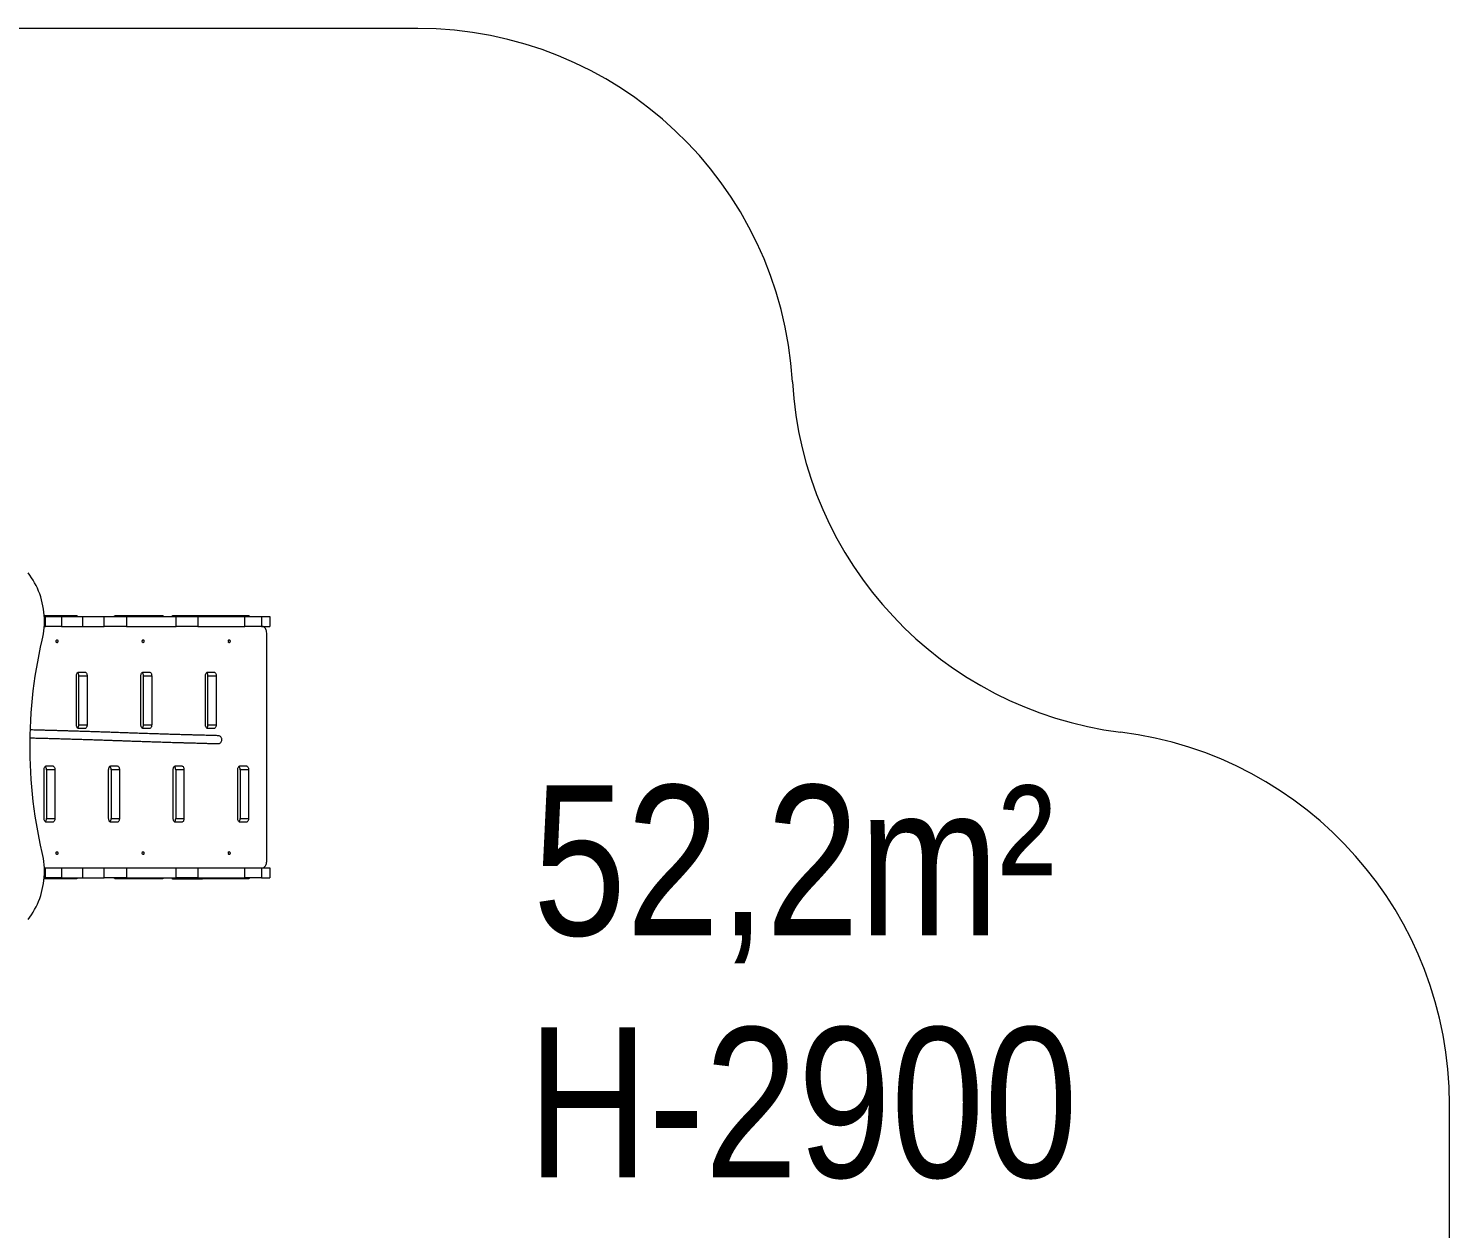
# Model space of a CAD drawing. Header units: millimetres. Extents: x -5431 to 4449, y -5103 to 3731.
# Drawn here: x 661 to 4449, y 532 to 3731 of the extents above; entities that cross this region are included whole.
import ezdxf

# ---------------------------------------------------------------- set-up
doc = ezdxf.new("R2010")
doc.units = ezdxf.units.MM
for name, color, linetype in [('DiKom', 7, 'Continuous'), ('DIKOM_ЗОНА', 80, 'Continuous'), ('DIKOM_ОБЪЕКТ', 7, 'Continuous'), ('DIKOM_РАЗМЕР_ЗОНА', 7, 'Continuous'), ('DIKOM_РАЗМЕР_ОБЪЕКТА', 7, 'Continuous')]:
    doc.layers.add(name, color=color, linetype=linetype)
doc.styles.add('style1', font='arial.ttf', dxfattribs={"width": 0.8})
doc.dimstyles.new('1-50', dxfattribs={"dimtxt": 300, "dimasz": 200, "dimexe": 100, "dimexo": 0, "dimgap": 100, "dimtad": 1, "dimtxsty": 'style1', "dimcen": 200, "dimclrd": 7, "dimclre": 7, "dimclrt": 7, "dimadec": 1, "dimazin": 2, "dimtfac": 1, "dimtmove": 0, "dimatfit": 2, "dimfxl": 0, "dimlwd": 25, "dimlwe": 18, "dimarcsym": 0})

# ---------------------------------------------------------------- blocks, each defined once
blk = doc.blocks.new('*D10')
at = {"layer": 'Defpoints', "color": 0, "transparency": 16777216}
for p in [(-3301.1, 2230.5), (-72.6, 2230.5), (2787.9, -2269.5)]:
    blk.add_point(p, dxfattribs=at)
at = {"layer": 'DIKOM_РАЗМЕР_ОБЪЕКТА', "color": 7, "lineweight": 18, "transparency": 16777216}
for p, q in [((-72.6, 2230.5), (-3401.1, 2230.5)), ((2787.9, -2269.5), (-3401.1, -2269.5))]:
    blk.add_line(p, q, dxfattribs=at)
at = {"layer": 'DIKOM_РАЗМЕР_ОБЪЕКТА', "color": 7, "lineweight": 25, "transparency": 16777216}
blk.add_line((-3301.1, -2069.5), (-3301.1, 2030.5), dxfattribs=at)
at = {"layer": 'DIKOM_РАЗМЕР_ОБЪЕКТА', "color": 7, "transparency": 16777216}
for points in [[(-3334.5, 2030.5), (-3267.8, 2030.5), (-3301.1, 2230.5)], [(-3334.5, -2069.5), (-3267.8, -2069.5), (-3301.1, -2269.5)]]:
    blk.add_solid(points, dxfattribs=at)
at = {"layer": 'DIKOM_РАЗМЕР_ОБЪЕКТА', "color": 7, "transparency": 16777216, "insert": (-3554.3, -459.1), "char_height": 300, "attachment_point": 5, "rotation": 90, "style": 'style1'}
blk.add_mtext('4500', dxfattribs=at)
blk = doc.blocks.new('*D12')
at = {"layer": 'Defpoints', "color": 0, "transparency": 16777216}
for p in [(-4981.4, 3731.3), (686.9, 3731.3), (1506.1, -3768.7)]:
    blk.add_point(p, dxfattribs=at)
at = {"layer": 'DIKOM_РАЗМЕР_ЗОНА', "color": 7, "lineweight": 18, "transparency": 16777216}
for p, q in [((686.9, 3731.3), (-5081.4, 3731.3)), ((1506.1, -3768.7), (-5081.4, -3768.7))]:
    blk.add_line(p, q, dxfattribs=at)
at = {"layer": 'DIKOM_РАЗМЕР_ЗОНА', "color": 7, "lineweight": 25, "transparency": 16777216}
blk.add_line((-4981.4, -3568.7), (-4981.4, 3531.3), dxfattribs=at)
at = {"layer": 'DIKOM_РАЗМЕР_ЗОНА', "color": 7, "transparency": 16777216}
for points in [[(-5014.8, 3531.3), (-4948.1, 3531.3), (-4981.4, 3731.3)], [(-5014.8, -3568.7), (-4948.1, -3568.7), (-4981.4, -3768.7)]]:
    blk.add_solid(points, dxfattribs=at)
at = {"layer": 'DIKOM_РАЗМЕР_ЗОНА', "color": 7, "transparency": 16777216, "insert": (-5234.6, -428.9), "char_height": 300, "attachment_point": 5, "rotation": 90, "style": 'style1'}
blk.add_mtext('7500', dxfattribs=at)

msp = doc.modelspace()

# ---------------------------------------------------------------- linework, layer by layer
at = {"layer": 'DIKOM_ЗОНА', "color": 3, "lineweight": 15}
for points in [[(2697.165, 2789.454, 0.39726126), (1698.859, 3731.263), (-1940.969, 3731.263, 0.41421356), (-2940.969, 2731.263), (-2940.969, 2112.038, -0.32174975), (-3621.055, 1164.591)], [(614.924, -3276.796, 0.40950022), (1114.859, -3768.737), (3448.859, -3768.737, 0.41421356), (4448.859, -2768.737), (4448.859, 862.907, 0.37845248), (3572.165, 1855.276)]]:
    msp.add_lwpolyline(points, format="xyb", dxfattribs=at)
msp.add_arc((3695.47, 2847.645), 1000, 183.335971, 262.91709, dxfattribs=at)
at = {"layer": 'DIKOM_ОБЪЕКТ', "color": 7, "linetype": 'Continuous', "lineweight": 15}
for p, q in [((790.121, 2165.145), (703.393, 2165.145)), ((703.489, 2163.645), (706.893, 2163.645)), ((706.893, 2136.645), (706.893, 2163.645)), ((706.893, 2163.645), (749.436, 2163.645)), ((749.436, 2163.645), (749.436, 2136.645)), ((749.436, 2163.645), (805.319, 2163.645)), ((805.319, 2163.645), (805.319, 2136.645)), ((805.319, 2163.645), (862.779, 2163.645)), ((862.779, 2136.645), (862.779, 2163.645)), ((862.779, 2163.645), (922.586, 2163.645)), ((914.014, 2165.145), (891.897, 2165.145)), ((1019.552, 2165.145), (914.014, 2165.145)), ((922.586, 2163.645), (922.586, 2136.645)), ((922.586, 2163.645), (1054.628, 2163.645)), ((1044.859, 2166.645), (1124.859, 2166.645)), ((1044.859, 2163.645), (1044.859, 2166.645)), ((1054.628, 2136.645), (1054.628, 2163.645)), ((1054.628, 2163.645), (1112.249, 2163.645)), ((1112.249, 2163.645), (1112.249, 2136.645)), ((1112.249, 2163.645), (1237.813, 2163.645)), ((1143.445, 2165.145), (1121.327, 2165.145)), ((1124.859, 2166.645), (1124.859, 2165.145)), ((1248.983, 2165.145), (1143.445, 2165.145)), ((1237.813, 2136.645), (1237.813, 2163.645)), ((1237.813, 2163.645), (1282.39, 2163.645)), ((1282.39, 2163.645), (1282.39, 2136.645)), ((1282.39, 2163.645), (1304.859, 2163.645)), ((1304.859, 2163.645), (1304.859, 2136.645)), ((703.45, 2136.645), (706.893, 2136.645)), ((749.436, 2136.645), (706.893, 2136.645)), ((749.436, 2136.645), (805.319, 2136.645)), ((805.319, 2136.645), (862.779, 2136.645)), ((922.586, 2136.645), (862.779, 2136.645)), ((922.586, 2136.645), (1054.628, 2136.645)), ((1112.249, 2136.645), (1054.628, 2136.645)), ((1112.249, 2136.645), (1237.813, 2136.645)), ((1282.39, 2136.645), (1237.813, 2136.645)), ((1282.39, 2136.645), (1304.859, 2136.645)), ((1296.589, 1513.645), (1296.589, 2116.645)), ((794.71, 2015.145), (811.917, 2015.145)), ((966.783, 2015.145), (983.99, 2015.145)), ((1138.856, 2015.145), (1156.063, 2015.145)), ((788.974, 1875.145), (788.974, 2005.145)), ((795.536, 2005.145), (817.653, 2005.145)), ((795.536, 1875.145), (795.536, 2005.145)), ((817.653, 2005.145), (817.653, 1875.145)), ((961.047, 1875.145), (961.047, 2005.145)), ((967.609, 2005.145), (989.726, 2005.145)), ((967.609, 1875.145), (967.609, 2005.145)), ((989.726, 2005.145), (989.726, 1875.145)), ((1133.12, 1875.145), (1133.12, 2005.145)), ((1139.682, 2005.145), (1161.799, 2005.145)), ((1139.682, 1875.145), (1139.682, 2005.145)), ((1161.799, 2005.145), (1161.799, 1875.145)), ((811.917, 1865.145), (794.71, 1865.145)), ((795.536, 1875.145), (817.653, 1875.145)), ((983.99, 1865.145), (966.783, 1865.145)), ((967.609, 1875.145), (989.726, 1875.145)), ((1156.063, 1865.145), (1138.856, 1865.145)), ((1139.682, 1875.145), (1161.799, 1875.145)), ((702.938, 1625.145), (702.938, 1755.145)), ((708.674, 1765.145), (725.881, 1765.145)), ((731.617, 1755.145), (709.5, 1755.145)), ((709.5, 1755.145), (709.5, 1625.145)), ((731.617, 1755.145), (731.617, 1625.145)), ((875.011, 1625.145), (875.011, 1755.145)), ((880.746, 1765.145), (897.954, 1765.145)), ((903.69, 1755.145), (881.572, 1755.145)), ((881.572, 1755.145), (881.572, 1625.145)), ((903.69, 1755.145), (903.69, 1625.145)), ((1047.084, 1625.145), (1047.084, 1755.145)), ((1052.819, 1765.145), (1070.027, 1765.145)), ((1075.762, 1755.145), (1053.645, 1755.145)), ((1053.645, 1755.145), (1053.645, 1625.145)), ((1075.762, 1755.145), (1075.762, 1625.145)), ((1219.157, 1625.145), (1219.157, 1755.145)), ((1224.892, 1765.145), (1242.1, 1765.145)), ((1247.835, 1755.145), (1225.718, 1755.145)), ((1225.718, 1755.145), (1225.718, 1625.145)), ((1247.835, 1755.145), (1247.835, 1625.145)), ((725.881, 1615.145), (708.674, 1615.145)), ((709.5, 1625.145), (731.617, 1625.145)), ((897.954, 1615.145), (880.746, 1615.145)), ((881.572, 1625.145), (903.69, 1625.145)), ((1070.027, 1615.145), (1052.819, 1615.145)), ((1053.645, 1625.145), (1075.762, 1625.145)), ((1242.1, 1615.145), (1224.892, 1615.145)), ((1225.718, 1625.145), (1247.835, 1625.145)), ((703.707, 1493.645), (706.893, 1493.645)), ((706.893, 1466.645), (706.893, 1493.645)), ((706.893, 1493.645), (749.436, 1493.645)), ((749.436, 1493.645), (749.436, 1466.645)), ((749.436, 1493.645), (805.319, 1493.645)), ((805.319, 1493.645), (805.319, 1466.645)), ((805.319, 1493.645), (862.779, 1493.645)), ((862.779, 1466.645), (862.779, 1493.645)), ((862.779, 1493.645), (922.586, 1493.645)), ((922.586, 1493.645), (922.586, 1466.645)), ((922.586, 1493.645), (1054.628, 1493.645)), ((1054.628, 1466.645), (1054.628, 1493.645)), ((1054.628, 1493.645), (1112.249, 1493.645)), ((1112.249, 1493.645), (1112.249, 1466.645)), ((1112.249, 1493.645), (1237.813, 1493.645)), ((1237.813, 1466.645), (1237.813, 1493.645)), ((1237.813, 1493.645), (1282.39, 1493.645)), ((1282.39, 1493.645), (1282.39, 1466.645)), ((1282.39, 1493.645), (1304.859, 1493.645)), ((1304.859, 1493.645), (1304.859, 1466.645)), ((703.004, 1465.145), (790.121, 1465.145)), ((703.133, 1466.645), (706.893, 1466.645)), ((749.436, 1466.645), (706.893, 1466.645)), ((749.436, 1466.645), (805.319, 1466.645)), ((805.319, 1466.645), (862.779, 1466.645)), ((922.586, 1466.645), (862.779, 1466.645)), ((891.897, 1465.145), (914.014, 1465.145)), ((914.014, 1465.145), (1019.552, 1465.145)), ((922.586, 1466.645), (1054.628, 1466.645)), ((1044.859, 1463.645), (1044.859, 1466.645)), ((1124.859, 1463.645), (1044.859, 1463.645)), ((1112.249, 1466.645), (1054.628, 1466.645)), ((1112.249, 1466.645), (1237.813, 1466.645)), ((1121.327, 1465.145), (1143.445, 1465.145)), ((1124.859, 1465.145), (1124.859, 1463.645)), ((1143.445, 1465.145), (1248.983, 1465.145)), ((1282.39, 1466.645), (1237.813, 1466.645)), ((1282.39, 1466.645), (1304.859, 1466.645))]:
    msp.add_line(p, q, dxfattribs=at)
at = {"layer": 'DIKOM_ОБЪЕКТ', "color": 7, "linetype": 'Continuous', "lineweight": 15, "flags": 128}
for points in [[(698.136, 2100.669), (699.879, 2108.783), (701.311, 2116.978), (702.43, 2125.238), (703.233, 2133.546), (703.718, 2141.888), (703.886, 2150.245), (703.734, 2158.604), (703.265, 2166.946), (702.478, 2175.256), (701.375, 2183.519), (699.959, 2191.717), (698.231, 2199.836), (696.196, 2207.859), (693.858, 2215.771), (691.22, 2223.556), (688.288, 2231.2), (685.068, 2238.688), (681.565, 2246.004), (677.788, 2253.136), (673.742, 2260.069), (669.436, 2266.79), (664.878, 2273.285), (660.078, 2279.543)], [(1296.589, 2116.645), (1296.473, 2119.491), (1296.125, 2122.279), (1295.553, 2124.953), (1294.768, 2127.458), (1293.787, 2129.742), (1292.63, 2131.76), (1291.32, 2133.47), (1289.883, 2134.837), (1288.35, 2135.835), (1286.75, 2136.441), (1285.118, 2136.645)], [(698.136, 1534.58), (693.805, 1553.687), (689.778, 1572.882), (686.055, 1592.159), (682.638, 1611.512), (679.528, 1630.933), (676.726, 1650.417), (674.233, 1669.957), (672.049, 1689.546), (670.176, 1709.178), (668.615, 1728.846), (667.365, 1748.544), (666.427, 1768.265), (665.802, 1788.002), (665.489, 1807.749), (665.489, 1827.5), (665.802, 1847.247), (666.427, 1866.985), (667.365, 1886.706), (668.615, 1906.403), (670.176, 1926.072), (672.049, 1945.703), (674.233, 1965.293), (676.726, 1984.832), (679.528, 2004.316), (682.638, 2023.737), (686.055, 2043.09), (689.778, 2062.367), (693.805, 2081.562), (698.136, 2100.669)], [(735.058, 2097.645), (735.16, 2098.824), (735.457, 2099.898), (735.922, 2100.772), (736.514, 2101.368), (737.181, 2101.634), (737.863, 2101.545), (738.499, 2101.109), (739.034, 2100.366), (739.419, 2099.38), (739.621, 2098.241), (739.621, 2097.049), (739.419, 2095.909), (739.034, 2094.924), (738.499, 2094.181), (737.863, 2093.745), (737.181, 2093.656), (736.514, 2093.921), (735.922, 2094.517), (735.457, 2095.392), (735.16, 2096.466), (735.058, 2097.645)], [(964.489, 2097.645), (964.591, 2098.824), (964.887, 2099.898), (965.352, 2100.772), (965.945, 2101.368), (966.611, 2101.634), (967.293, 2101.545), (967.93, 2101.109), (968.465, 2100.366), (968.85, 2099.38), (969.052, 2098.241), (969.052, 2097.049), (968.85, 2095.909), (968.465, 2094.924), (967.93, 2094.181), (967.293, 2093.745), (966.611, 2093.656), (965.945, 2093.921), (965.352, 2094.517), (964.887, 2095.392), (964.591, 2096.466), (964.489, 2097.645)], [(1193.919, 2097.645), (1194.021, 2098.824), (1194.318, 2099.898), (1194.783, 2100.772), (1195.375, 2101.368), (1196.042, 2101.634), (1196.724, 2101.545), (1197.361, 2101.109), (1197.895, 2100.366), (1198.281, 2099.38), (1198.482, 2098.241), (1198.482, 2097.049), (1198.281, 2095.909), (1197.895, 2094.924), (1197.361, 2094.181), (1196.724, 2093.745), (1196.042, 2093.656), (1195.375, 2093.921), (1194.783, 2094.517), (1194.318, 2095.392), (1194.021, 2096.466), (1193.919, 2097.645)], [(788.974, 2005.145), (789.084, 2007.096), (789.411, 2008.972), (789.941, 2010.701), (790.654, 2012.216), (791.523, 2013.46), (792.515, 2014.384), (793.591, 2014.953), (794.71, 2015.145)], [(811.917, 2015.145), (813.036, 2014.953), (814.112, 2014.384), (815.104, 2013.46), (815.973, 2012.216), (816.686, 2010.701), (817.216, 2008.972), (817.543, 2007.096), (817.653, 2005.145)], [(961.047, 2005.145), (961.157, 2007.096), (961.484, 2008.972), (962.014, 2010.701), (962.727, 2012.216), (963.596, 2013.46), (964.588, 2014.384), (965.664, 2014.953), (966.783, 2015.145)], [(983.99, 2015.145), (985.109, 2014.953), (986.185, 2014.384), (987.177, 2013.46), (988.046, 2012.216), (988.759, 2010.701), (989.289, 2008.972), (989.616, 2007.096), (989.726, 2005.145)], [(1133.12, 2005.145), (1133.23, 2007.096), (1133.557, 2008.972), (1134.087, 2010.701), (1134.8, 2012.216), (1135.669, 2013.46), (1136.661, 2014.384), (1137.737, 2014.953), (1138.856, 2015.145)], [(1156.063, 2015.145), (1157.182, 2014.953), (1158.258, 2014.384), (1159.25, 2013.46), (1160.119, 2012.216), (1160.832, 2010.701), (1161.362, 2008.972), (1161.689, 2007.096), (1161.799, 2005.145)], [(794.71, 1865.145), (793.591, 1865.337), (792.515, 1865.906), (791.523, 1866.83), (790.654, 1868.074), (789.941, 1869.589), (789.411, 1871.318), (789.084, 1873.194), (788.974, 1875.145)], [(817.653, 1875.145), (817.543, 1873.194), (817.216, 1871.318), (816.686, 1869.589), (815.973, 1868.074), (815.104, 1866.83), (814.112, 1865.906), (813.036, 1865.337), (811.917, 1865.145)], [(966.783, 1865.145), (965.664, 1865.337), (964.588, 1865.906), (963.596, 1866.83), (962.727, 1868.074), (962.014, 1869.589), (961.484, 1871.318), (961.157, 1873.194), (961.047, 1875.145)], [(989.726, 1875.145), (989.616, 1873.194), (989.289, 1871.318), (988.759, 1869.589), (988.046, 1868.074), (987.177, 1866.83), (986.185, 1865.906), (985.109, 1865.337), (983.99, 1865.145)], [(1138.856, 1865.145), (1137.737, 1865.337), (1136.661, 1865.906), (1135.669, 1866.83), (1134.8, 1868.074), (1134.087, 1869.589), (1133.557, 1871.318), (1133.23, 1873.194), (1133.12, 1875.145)], [(1161.799, 1875.145), (1161.689, 1873.194), (1161.362, 1871.318), (1160.832, 1869.589), (1160.119, 1868.074), (1159.25, 1866.83), (1158.258, 1865.906), (1157.182, 1865.337), (1156.063, 1865.145)], [(702.938, 1755.145), (703.048, 1757.096), (703.374, 1758.972), (703.904, 1760.701), (704.618, 1762.216), (705.487, 1763.46), (706.479, 1764.384), (707.555, 1764.953), (708.674, 1765.145)], [(725.881, 1765.145), (727, 1764.953), (728.076, 1764.384), (729.067, 1763.46), (729.937, 1762.216), (730.65, 1760.701), (731.18, 1758.972), (731.506, 1757.096), (731.617, 1755.145)], [(875.011, 1755.145), (875.121, 1757.096), (875.447, 1758.972), (875.977, 1760.701), (876.691, 1762.216), (877.56, 1763.46), (878.551, 1764.384), (879.628, 1764.953), (880.746, 1765.145)], [(897.954, 1765.145), (899.073, 1764.953), (900.149, 1764.384), (901.14, 1763.46), (902.01, 1762.216), (902.723, 1760.701), (903.253, 1758.972), (903.579, 1757.096), (903.69, 1755.145)], [(1047.084, 1755.145), (1047.194, 1757.096), (1047.52, 1758.972), (1048.05, 1760.701), (1048.764, 1762.216), (1049.633, 1763.46), (1050.624, 1764.384), (1051.7, 1764.953), (1052.819, 1765.145)], [(1070.027, 1765.145), (1071.146, 1764.953), (1072.222, 1764.384), (1073.213, 1763.46), (1074.082, 1762.216), (1074.796, 1760.701), (1075.326, 1758.972), (1075.652, 1757.096), (1075.762, 1755.145)], [(1219.157, 1755.145), (1219.267, 1757.096), (1219.593, 1758.972), (1220.123, 1760.701), (1220.836, 1762.216), (1221.706, 1763.46), (1222.697, 1764.384), (1223.773, 1764.953), (1224.892, 1765.145)], [(1242.1, 1765.145), (1243.219, 1764.953), (1244.295, 1764.384), (1245.286, 1763.46), (1246.155, 1762.216), (1246.869, 1760.701), (1247.399, 1758.972), (1247.725, 1757.096), (1247.835, 1755.145)], [(708.674, 1615.145), (707.555, 1615.337), (706.479, 1615.906), (705.487, 1616.83), (704.618, 1618.074), (703.904, 1619.589), (703.374, 1621.318), (703.048, 1623.194), (702.938, 1625.145)], [(731.617, 1625.145), (731.506, 1623.194), (731.18, 1621.318), (730.65, 1619.589), (729.937, 1618.074), (729.067, 1616.83), (728.076, 1615.906), (727, 1615.337), (725.881, 1615.145)], [(880.746, 1615.145), (879.628, 1615.337), (878.551, 1615.906), (877.56, 1616.83), (876.691, 1618.074), (875.977, 1619.589), (875.447, 1621.318), (875.121, 1623.194), (875.011, 1625.145)], [(903.69, 1625.145), (903.579, 1623.194), (903.253, 1621.318), (902.723, 1619.589), (902.01, 1618.074), (901.14, 1616.83), (900.149, 1615.906), (899.073, 1615.337), (897.954, 1615.145)], [(1052.819, 1615.145), (1051.7, 1615.337), (1050.624, 1615.906), (1049.633, 1616.83), (1048.764, 1618.074), (1048.05, 1619.589), (1047.52, 1621.318), (1047.194, 1623.194), (1047.084, 1625.145)], [(1075.762, 1625.145), (1075.652, 1623.194), (1075.326, 1621.318), (1074.796, 1619.589), (1074.082, 1618.074), (1073.213, 1616.83), (1072.222, 1615.906), (1071.146, 1615.337), (1070.027, 1615.145)], [(1224.892, 1615.145), (1223.773, 1615.337), (1222.697, 1615.906), (1221.706, 1616.83), (1220.836, 1618.074), (1220.123, 1619.589), (1219.593, 1621.318), (1219.267, 1623.194), (1219.157, 1625.145)], [(1247.835, 1625.145), (1247.725, 1623.194), (1247.399, 1621.318), (1246.869, 1619.589), (1246.155, 1618.074), (1245.286, 1616.83), (1244.295, 1615.906), (1243.219, 1615.337), (1242.1, 1615.145)], [(660.078, 1355.706), (664.878, 1361.964), (669.436, 1368.459), (673.742, 1375.18), (677.788, 1382.113), (681.565, 1389.245), (685.068, 1396.562), (688.288, 1404.049), (691.22, 1411.693), (693.858, 1419.478), (696.196, 1427.39), (698.231, 1435.413), (699.959, 1443.532), (701.375, 1451.73), (702.478, 1459.993), (703.265, 1468.303), (703.734, 1476.646), (703.886, 1485.004), (703.718, 1493.362), (703.233, 1501.703), (702.43, 1510.011), (701.311, 1518.271), (699.879, 1526.466), (698.136, 1534.58)], [(735.058, 1532.645), (735.16, 1533.824), (735.457, 1534.898), (735.922, 1535.772), (736.514, 1536.368), (737.181, 1536.634), (737.863, 1536.545), (738.499, 1536.109), (739.034, 1535.366), (739.419, 1534.38), (739.621, 1533.241), (739.621, 1532.049), (739.419, 1530.909), (739.034, 1529.924), (738.499, 1529.181), (737.863, 1528.745), (737.181, 1528.656), (736.514, 1528.921), (735.922, 1529.517), (735.457, 1530.392), (735.16, 1531.466), (735.058, 1532.645)], [(964.489, 1532.645), (964.591, 1533.824), (964.887, 1534.898), (965.352, 1535.772), (965.945, 1536.368), (966.611, 1536.634), (967.293, 1536.545), (967.93, 1536.109), (968.465, 1535.366), (968.85, 1534.38), (969.052, 1533.241), (969.052, 1532.049), (968.85, 1530.909), (968.465, 1529.924), (967.93, 1529.181), (967.293, 1528.745), (966.611, 1528.656), (965.945, 1528.921), (965.352, 1529.517), (964.887, 1530.392), (964.591, 1531.466), (964.489, 1532.645)], [(1193.919, 1532.645), (1194.021, 1533.824), (1194.318, 1534.898), (1194.783, 1535.772), (1195.375, 1536.368), (1196.042, 1536.634), (1196.724, 1536.545), (1197.361, 1536.109), (1197.895, 1535.366), (1198.281, 1534.38), (1198.482, 1533.241), (1198.482, 1532.049), (1198.281, 1530.909), (1197.895, 1529.924), (1197.361, 1529.181), (1196.724, 1528.745), (1196.042, 1528.656), (1195.375, 1528.921), (1194.783, 1529.517), (1194.318, 1530.392), (1194.021, 1531.466), (1193.919, 1532.645)], [(1285.118, 1493.645), (1286.75, 1493.848), (1288.35, 1494.455), (1289.883, 1495.452), (1291.32, 1496.82), (1292.63, 1498.53), (1293.787, 1500.548), (1294.768, 1502.832), (1295.553, 1505.337), (1296.125, 1508.01), (1296.473, 1510.799), (1296.589, 1513.645)]]:
    msp.add_lwpolyline(points, dxfattribs=at)
at = {"layer": 'DIKOM_ОБЪЕКТ', "color": 7, "linetype": 'Continuous', "lineweight": 15}
for centre, radius, start, end in [((789.836, 2161.501), 3.655, 35.915725, 85.521992), ((892.182, 2161.501), 3.655, 94.479149, 144.084223), ((914.3, 2161.5), 3.656, 94.483577, 144.078706), ((1019.266, 2161.5), 3.656, 35.922102, 85.515615), ((1121.614, 2161.499), 3.657, 94.489622, 144.071571), ((1143.731, 2161.499), 3.657, 94.488007, 144.073186), ((1248.697, 2161.501), 3.655, 35.915777, 85.520851), ((783.721, 2005.97), 11.843, 356.003239, 43.90034), ((955.794, 2005.97), 11.843, 356.003239, 43.90034), ((1127.868, 2005.97), 11.843, 356.002311, 43.901269), ((783.721, 1874.319), 11.843, 316.099601, 3.996789), ((955.794, 1874.319), 11.843, 316.099601, 3.996789), ((1127.868, 1874.319), 11.843, 316.098672, 3.997718), ((697.685, 1755.97), 11.843, 356.003211, 43.900399), ((869.758, 1755.97), 11.843, 356.002757, 43.900185), ((1041.831, 1755.97), 11.843, 356.003211, 43.900399), ((1213.904, 1755.97), 11.843, 356.002282, 43.901328), ((697.685, 1624.319), 11.843, 316.09966, 3.996761), ((869.758, 1624.319), 11.843, 316.099874, 3.997215), ((1041.831, 1624.319), 11.843, 316.09966, 3.996761), ((1213.904, 1624.319), 11.843, 316.098731, 3.997689), ((789.836, 1468.789), 3.655, 274.478008, 324.084275), ((892.182, 1468.789), 3.655, 215.915777, 265.520851), ((914.3, 1468.79), 3.656, 215.921294, 265.516423), ((1019.266, 1468.79), 3.656, 274.484385, 324.077898), ((1121.614, 1468.791), 3.657, 215.928429, 265.510378), ((1143.731, 1468.79), 3.657, 215.926814, 265.511993), ((1248.697, 1468.789), 3.655, 274.479149, 324.084223)]:
    msp.add_arc(centre, radius, start, end, dxfattribs=at)
for points, knots in [([(1167.331, 1845.717), (1163.961, 1845.811), (1157.401, 1845.993), (1147.852, 1846.258), (1138.877, 1846.508), (1130.483, 1846.742), (1122.675, 1846.96), (1115.452, 1847.162), (1108.973, 1847.344), (1103.199, 1847.507), (1098.093, 1847.651), (1093.456, 1847.783), (1089.256, 1847.902), (1085.351, 1848.013), (1078.325, 1848.214), (1068.129, 1848.507), (1055.016, 1848.89), (1040.824, 1849.311), (1026.038, 1849.76), (1010.967, 1850.232), (996.813, 1850.686), (981.508, 1851.19), (965.227, 1851.74), (947.893, 1852.336), (930.833, 1852.928), (913.905, 1853.516), (897.581, 1854.084), (881.735, 1854.633), (866.285, 1855.164), (850.497, 1855.702), (835.203, 1856.214), (820.316, 1856.7), (805.892, 1857.16), (790.532, 1857.637), (776.43, 1858.063), (763.982, 1858.43), (753.592, 1858.732), (742.787, 1859.04), (731.759, 1859.35), (720.725, 1859.657), (709.862, 1859.956), (701.387, 1860.187), (695.161, 1860.356), (690.95, 1860.47), (686.24, 1860.597), (681.014, 1860.737), (675.297, 1860.891), (670.361, 1861.023), (667.323, 1861.104), (666.361, 1861.13)], [0, 0, 0, 0, 0.015436509, 0.030045515, 0.043826106, 0.056777779, 0.06890045, 0.080194274, 0.090659698, 0.09952567, 0.10769647, 0.115172637, 0.121954615, 0.128164726, 0.134345402, 0.156707856, 0.179523495, 0.20275087, 0.233952418, 0.265167816, 0.296399866, 0.327643561, 0.372290607, 0.416928332, 0.461527856, 0.506105986, 0.550681108, 0.590400914, 0.630147153, 0.669936738, 0.709734613, 0.741002231, 0.772252879, 0.80348883, 0.83470779, 0.85253639, 0.870359382, 0.888182088, 0.90577263, 0.922653688, 0.938814103, 0.954254872, 0.959600614, 0.965582329, 0.972234139, 0.97955679, 0.987551193, 0.996057573, 1, 1, 1, 1]), ([(665.685, 1840.047), (666.453, 1840.026), (668.736, 1839.965), (672.499, 1839.865), (680.873, 1839.64), (693.061, 1839.312), (708.849, 1838.883), (724.681, 1838.447), (740.308, 1838.009), (755.476, 1837.576), (769.742, 1837.159), (783.194, 1836.757), (797.075, 1836.332), (811.236, 1835.887), (825.588, 1835.425), (839.203, 1834.976), (852.248, 1834.537), (864.891, 1834.106), (877.308, 1833.679), (890.032, 1833.24), (903.097, 1832.786), (916.561, 1832.318), (930.037, 1831.849), (943.601, 1831.379), (957.31, 1830.906), (971.368, 1830.426), (986.022, 1829.935), (998.942, 1829.513), (1009.83, 1829.165), (1018.318, 1828.898), (1027.095, 1828.626), (1036.064, 1828.352), (1045.105, 1828.081), (1054.071, 1827.816), (1061.105, 1827.61), (1066.285, 1827.459), (1069.791, 1827.358), (1073.72, 1827.245), (1078.088, 1827.119), (1082.874, 1826.982), (1088.082, 1826.833), (1093.714, 1826.673), (1099.806, 1826.501), (1106.822, 1826.303), (1114.841, 1826.078), (1123.937, 1825.823), (1133.707, 1825.55), (1144.143, 1825.26), (1155.233, 1824.952), (1162.847, 1824.74), (1166.755, 1824.632)], [0, 0, 0, 0, 0.00314536, 0.00936166, 0.01554183, 0.03790305, 0.06071628, 0.08393771, 0.10888143, 0.13382298, 0.15877624, 0.18373679, 0.20870975, 0.24058262, 0.27247129, 0.3043678, 0.33627262, 0.36816238, 0.40002779, 0.43187357, 0.46732532, 0.50277837, 0.53823365, 0.57370319, 0.60920111, 0.64471233, 0.68022528, 0.71572463, 0.73356908, 0.75140902, 0.76924522, 0.7868459, 0.80373501, 0.8199024, 0.8353509, 0.84068778, 0.84665623, 0.85329549, 0.86060606, 0.86858849, 0.87708287, 0.88622646, 0.89601984, 0.90646366, 0.91974543, 0.9339504, 0.94907878, 0.96513051, 0.98210468, 1, 1, 1, 1]), ([(1166.824, 1824.63), (1167.917, 1824.726), (1170.104, 1824.917), (1173.046, 1826.679), (1175.309, 1829.314), (1176.641, 1832.632), (1176.89, 1836.231), (1176.03, 1839.711), (1174.155, 1842.683), (1171.481, 1844.796), (1169.05, 1845.618), (1167.648, 1845.696), (1167.33, 1845.713)], [0, 0, 0, 0, 0.10761528, 0.21523045, 0.32284691, 0.43046318, 0.53807915, 0.6456956, 0.75331099, 0.86092773, 0.96854194, 1, 1, 1, 1])]:
    msp.add_open_spline(points, degree=3, knots=knots, dxfattribs=at)

# ---------------------------------------------------------------- texts
at = {"layer": 'DiKom', "char_height": 400, "width": 5405.47657, "attachment_point": 1, "style": 'style1'}
for s, insert in [('{\\fArial|b0|i0|c204|p34;52},{\\fArial|b0|i0|c204|p34;2}m²', (2005.541, 1713.58)), ('Н-2900', (1991.581, 1068.075))]:
    msp.add_mtext(s, dxfattribs=dict(at, insert=insert))

# ---------------------------------------------------------------- dimensions: what is measured, and where the dimension line sits
at = {"layer": 'DIKOM_РАЗМЕР_ЗОНА'}
dim = msp.add_linear_dim(base=(-4981.436, 3731.263), p1=(1506.093, -3768.737), p2=(686.924, 3731.263), angle=90, dimstyle='1-50', dxfattribs=at)
dim.commit()
dim.dimension.update_dxf_attribs({"geometry": '*D12', "text_midpoint": (-4981.436, -428.95), "dimtype": 160})
at = {"layer": 'DIKOM_РАЗМЕР_ОБЪЕКТА'}
dim = msp.add_linear_dim(base=(-3301.141, 2230.479), p1=(2787.859, -2269.521), p2=(-72.635, 2230.479), angle=90, dimstyle='1-50', dxfattribs=at)
dim.commit()
dim.dimension.update_dxf_attribs({"geometry": '*D10', "text_midpoint": (-3301.141, -459.066), "dimtype": 160})

doc.saveas('drawing.dxf')
